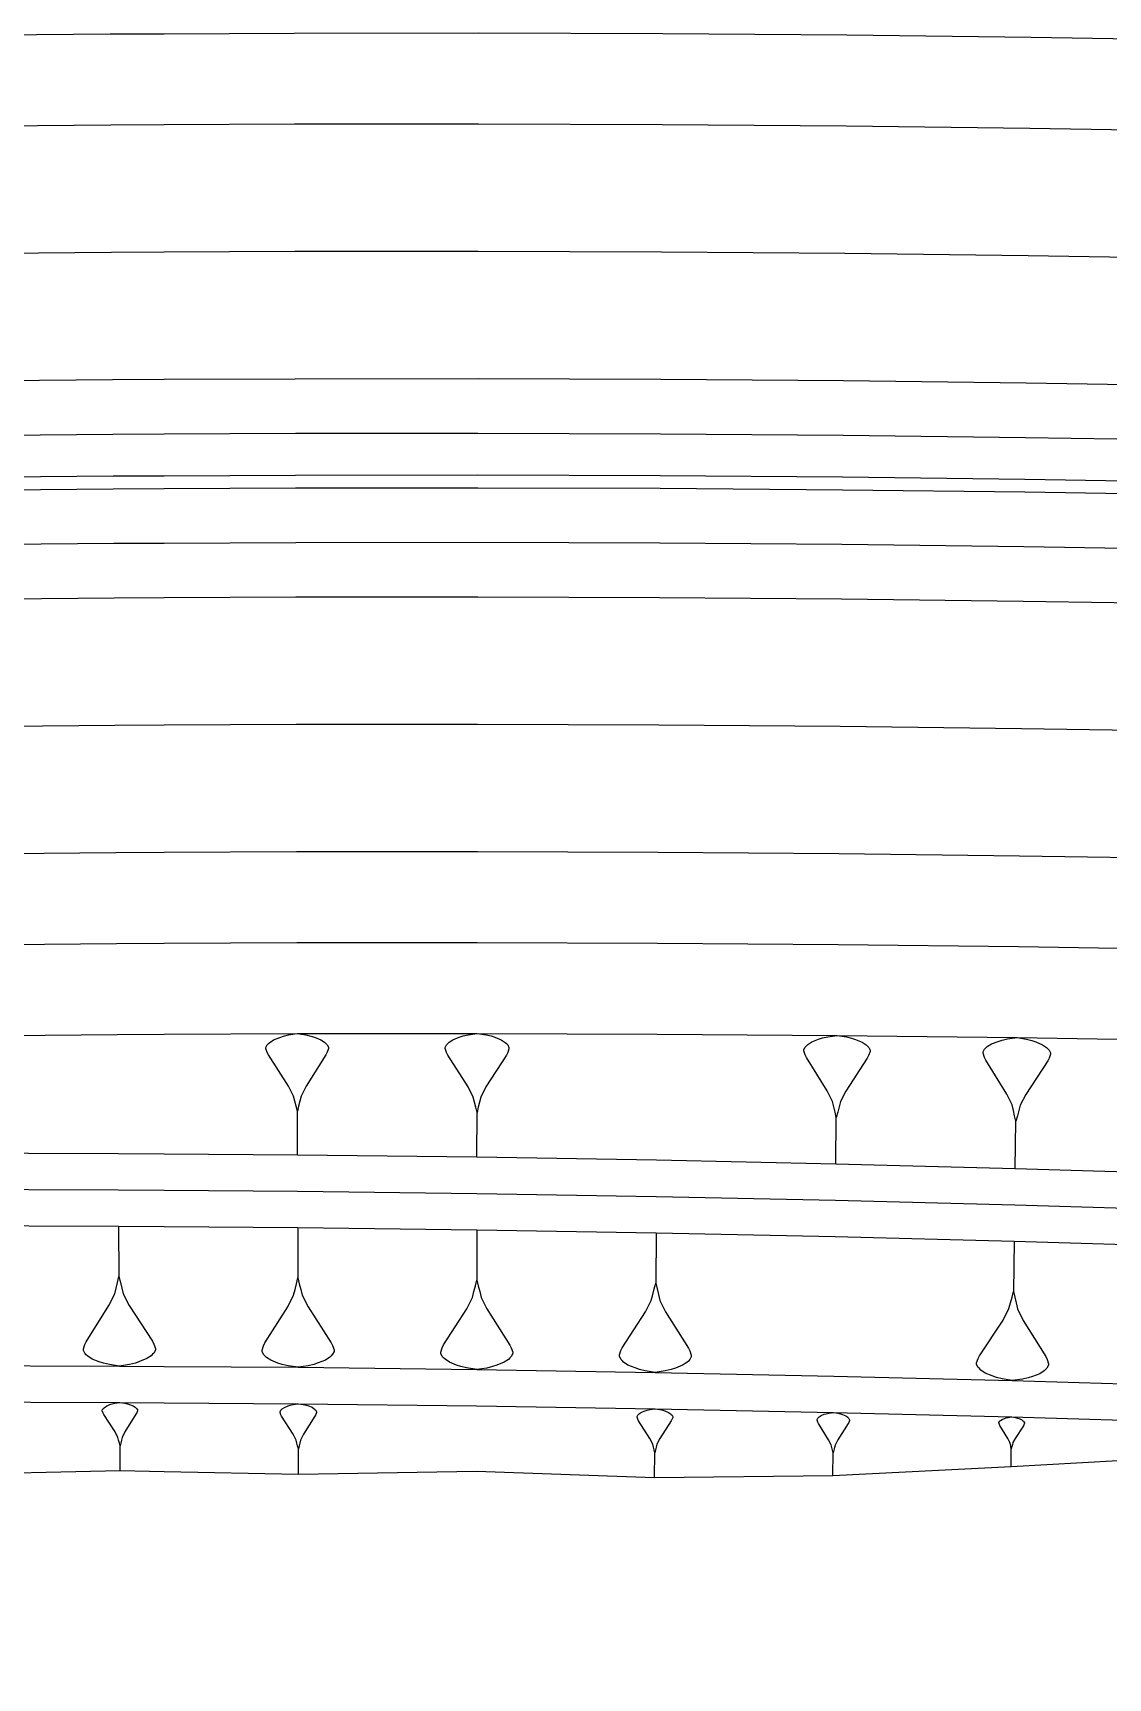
# Model space of a CAD drawing. Extents: x 388537 to 389570, y 804803 to 804975.
# Drawn here: x 388796.39 to 388825.96, y 804929.86 to 804975.08 of the extents above; entities that cross this region are included whole.
import ezdxf

# ---------------------------------------------------------------- set-up
doc = ezdxf.new("R2010")
doc.units = 0
doc.layers.get('0').update_dxf_attribs({"linetype": 'CONTINUOUS'})

msp = doc.modelspace()

# ---------------------------------------------------------------- linework, layer by layer
at = {"color": 7}
for p, q in [((388802.9026, 804947.3357), (388803.0054, 804947.4047)), ((388803.0054, 804947.4047), (388803.1769, 804947.4739)), ((388803.1769, 804947.4739), (388803.2799, 804947.5085)), ((388803.2799, 804947.5085), (388803.4172, 804947.5433)), ((388803.4172, 804947.5433), (388803.6575, 804947.5783)), ((388803.6575, 804947.5783), (388803.898, 804947.5446)), ((388803.898, 804947.5446), (388804.0355, 804947.5107)), ((388804.0355, 804947.5107), (388804.1386, 804947.4766)), ((388804.1386, 804947.4766), (388804.3105, 804947.4084)), ((388804.3105, 804947.4084), (388804.4138, 804947.34)), ((388807.8364, 804947.3379), (388807.9415, 804947.4077)), ((388807.9415, 804947.4077), (388808.1166, 804947.4775)), ((388808.1166, 804947.4775), (388808.2217, 804947.5124)), ((388808.2217, 804947.5124), (388808.3618, 804947.5472)), ((388808.3618, 804947.5472), (388808.6068, 804947.5818)), ((388808.6068, 804947.5818), (388808.8518, 804947.5465)), ((388808.8518, 804947.5465), (388808.9918, 804947.5113)), ((388808.9918, 804947.5113), (388809.0968, 804947.4762)), ((388809.0968, 804947.4762), (388809.2717, 804947.4059)), ((388809.2717, 804947.4059), (388809.3766, 804947.3357)), ((388817.8127, 804947.3513), (388817.9952, 804947.4223)), ((388817.9952, 804947.4223), (388818.1047, 804947.4575)), ((388818.1047, 804947.4575), (388818.2505, 804947.4925)), ((388818.2505, 804947.4925), (388818.5054, 804947.5263)), ((388818.5054, 804947.5263), (388818.7596, 804947.4875)), ((388818.7596, 804947.4875), (388818.9047, 804947.4497)), ((388818.9047, 804947.4497), (388819.0134, 804947.4123)), ((388819.0134, 804947.4123), (388819.1945, 804947.3377)), ((388822.934, 804947.3634), (388823.0457, 804947.3989)), ((388823.0457, 804947.3989), (388823.1945, 804947.4339)), ((388823.1945, 804947.4339), (388823.4544, 804947.4673)), ((388823.4544, 804947.4673), (388823.7133, 804947.4266)), ((388823.7133, 804947.4266), (388823.861, 804947.3874)), ((388823.861, 804947.3874), (388823.9717, 804947.3488)), ((388802.7999, 804947.198), (388802.8341, 804947.2668)), ((388802.8, 804947.1637), (388802.7999, 804947.198)), ((388802.8347, 804947.0608), (388802.8, 804947.1637)), ((388802.8341, 804947.2668), (388802.8683, 804947.3013)), ((388802.8692, 804946.9922), (388802.8347, 804947.0608)), ((388802.8683, 804947.3013), (388802.9026, 804947.3357)), ((388803.4212, 804946.1351), (388802.8692, 804946.9922)), ((388804.4491, 804946.9966), (388803.902, 804946.1365)), ((388804.4138, 804947.34), (388804.4482, 804947.3058)), ((388804.4482, 804947.3058), (388804.4826, 804947.2715)), ((388804.4832, 804947.0654), (388804.4491, 804946.9966)), ((388804.4826, 804947.2715), (388804.5172, 804947.2029)), ((388804.5173, 804947.1686), (388804.4832, 804947.0654)), ((388804.5172, 804947.2029), (388804.5173, 804947.1686)), ((388807.7311, 804947.163), (388807.7312, 804947.198)), ((388807.766, 804947.0579), (388807.7311, 804947.163)), ((388807.7312, 804947.198), (388807.7663, 804947.268)), ((388807.8009, 804946.9879), (388807.766, 804947.0579)), ((388807.7663, 804947.268), (388807.8013, 804947.3029)), ((388808.3598, 804946.1119), (388807.8009, 804946.9879)), ((388807.8013, 804947.3029), (388807.8364, 804947.3379)), ((388809.4112, 804946.9856), (388808.8498, 804946.1113)), ((388809.3766, 804947.3357), (388809.4116, 804947.3007)), ((388809.4463, 804947.0556), (388809.4112, 804946.9856)), ((388809.4116, 804947.3007), (388809.4465, 804947.2656)), ((388809.4814, 804947.1606), (388809.4463, 804947.0556)), ((388809.4465, 804947.2656), (388809.4815, 804947.1956)), ((388809.4815, 804947.1956), (388809.4814, 804947.1606)), ((388817.592, 804947.0989), (388817.5924, 804947.1353)), ((388817.6273, 804946.9895), (388817.592, 804947.0989)), ((388817.5924, 804947.1353), (388817.6295, 804947.2076)), ((388817.663, 804946.9164), (388817.6273, 804946.9895)), ((388817.6295, 804947.2076), (388817.6662, 804947.2437)), ((388817.6662, 804947.2437), (388817.7029, 804947.2797)), ((388817.7029, 804947.2797), (388817.8127, 804947.3513)), ((388819.1945, 804947.3377), (388819.3029, 804947.2639)), ((388819.3029, 804947.2639), (388819.3389, 804947.2272)), ((388819.3728, 804946.9723), (388819.3357, 804946.8999)), ((388819.3389, 804947.2272), (388819.3749, 804947.1905)), ((388819.4102, 804947.081), (388819.3728, 804946.9723)), ((388819.3749, 804947.1905), (388819.4106, 804947.1174)), ((388819.4106, 804947.1174), (388819.4102, 804947.081)), ((388822.5216, 804947.0356), (388822.5222, 804947.0726)), ((388822.5571, 804946.9238), (388822.5216, 804947.0356)), ((388822.5222, 804947.0726), (388822.5603, 804947.1462)), ((388822.5932, 804946.8492), (388822.5571, 804946.9238)), ((388822.5603, 804947.1462), (388822.5978, 804947.1828)), ((388822.5978, 804947.1828), (388822.6354, 804947.2193)), ((388822.6354, 804947.2193), (388822.7476, 804947.2919)), ((388822.7476, 804947.2919), (388822.934, 804947.3634)), ((388823.9717, 804947.3488), (388824.156, 804947.2721)), ((388824.156, 804947.2721), (388824.2661, 804947.1964)), ((388824.2661, 804947.1964), (388824.3026, 804947.1588)), ((388824.3026, 804947.1588), (388824.3392, 804947.1212)), ((388824.3747, 804947.0095), (388824.3361, 804946.8989)), ((388824.3392, 804947.1212), (388824.3752, 804947.0466)), ((388824.3752, 804947.0466), (388824.3747, 804947.0095)), ((388818.2358, 804946.0016), (388817.663, 804946.9164)), ((388819.3357, 804946.8999), (388818.7449, 804945.9966)), ((388823.1731, 804945.9144), (388822.5932, 804946.8492)), ((388824.298, 804946.8253), (388823.692, 804945.9071)), ((388824.3361, 804946.8989), (388824.298, 804946.8253)), ((388803.5593, 804945.8607), (388803.4212, 804946.1351)), ((388803.902, 804946.1365), (388803.7654, 804945.8613)), ((388808.4994, 804945.8317), (388808.3598, 804946.1119)), ((388808.8498, 804946.1113), (388808.7094, 804945.8314)), ((388803.594, 804945.7234), (388803.5593, 804945.8607)), ((388803.6288, 804945.5862), (388803.594, 804945.7234)), ((388803.6635, 804945.4489), (388803.6288, 804945.5862)), ((388803.6975, 804945.5864), (388803.6635, 804945.4489)), ((388803.7314, 804945.7238), (388803.6975, 804945.5864)), ((388803.7654, 804945.8613), (388803.7314, 804945.7238)), ((388808.5342, 804945.6916), (388808.4994, 804945.8317)), ((388808.569, 804945.5516), (388808.5342, 804945.6916)), ((388808.6742, 804945.6914), (388808.639, 804945.5515)), ((388808.7094, 804945.8314), (388808.6742, 804945.6914)), ((388818.3784, 804945.7092), (388818.2358, 804946.0016)), ((388818.4134, 804945.5634), (388818.3784, 804945.7092)), ((388818.5966, 804945.7071), (388818.5588, 804945.562)), ((388818.7449, 804945.9966), (388818.5966, 804945.7071)), ((388823.3172, 804945.6158), (388823.1731, 804945.9144)), ((388823.3522, 804945.467), (388823.3172, 804945.6158)), ((388823.5396, 804945.6127), (388823.5004, 804945.4649)), ((388823.692, 804945.9071), (388823.5396, 804945.6127)), ((388803.6669, 804944.2468), (388803.6635, 804945.4489)), ((388808.6038, 804945.4115), (388808.569, 804945.5516)), ((388808.6021, 804944.1863), (388808.6038, 804945.4115)), ((388808.639, 804945.5515), (388808.6038, 804945.4115)), ((388818.4483, 804945.4176), (388818.4134, 804945.5634)), ((388818.4832, 804945.2718), (388818.4483, 804945.4176)), ((388818.4707, 804943.9991), (388818.4832, 804945.2718)), ((388818.521, 804945.4169), (388818.4832, 804945.2718)), ((388818.5588, 804945.562), (388818.521, 804945.4169)), ((388823.3872, 804945.3183), (388823.3522, 804945.467)), ((388823.4221, 804945.1695), (388823.3872, 804945.3183)), ((388823.4039, 804943.8724), (388823.4221, 804945.1695)), ((388823.4613, 804945.3172), (388823.4221, 804945.1695)), ((388823.5004, 804945.4649), (388823.4613, 804945.3172)), ((388798.7453, 804942.2853), (388798.7551, 804940.8978)), ((388803.6726, 804942.2468), (388803.6765, 804940.8602)), ((388808.5994, 804942.1863), (388808.5974, 804940.8006)), ((388813.5256, 804942.1037), (388813.5178, 804940.719)), ((388823.3758, 804941.8726), (388823.3564, 804940.4897)), ((388798.6781, 804940.5801), (388798.7166, 804940.739)), ((388798.7166, 804940.739), (388798.7551, 804940.8978)), ((388798.7551, 804940.8978), (388798.7959, 804940.7395)), ((388798.7959, 804940.7395), (388798.8366, 804940.5813)), ((388803.5982, 804940.5431), (388803.6373, 804940.7016)), ((388803.6373, 804940.7016), (388803.6765, 804940.8602)), ((388803.6765, 804940.8602), (388803.7166, 804940.7019)), ((388803.7166, 804940.7019), (388803.7566, 804940.5435)), ((388808.5178, 804940.484), (388808.5576, 804940.6423)), ((388808.5576, 804940.6423), (388808.5974, 804940.8006)), ((388808.5974, 804940.8006), (388808.6368, 804940.6422)), ((388808.6368, 804940.6422), (388808.6762, 804940.4838)), ((388813.4773, 804940.5609), (388813.5178, 804940.719)), ((388813.5178, 804940.719), (388813.5565, 804940.5605)), ((388798.4832, 804940.103), (388798.6395, 804940.4213)), ((388798.6395, 804940.4213), (388798.6781, 804940.5801)), ((388798.8366, 804940.5813), (388798.8774, 804940.423)), ((388798.8774, 804940.423), (388799.0382, 804940.107)), ((388803.4014, 804940.0671), (388803.559, 804940.3845)), ((388803.559, 804940.3845), (388803.5982, 804940.5431)), ((388803.7566, 804940.5435), (388803.7967, 804940.3852)), ((388803.7967, 804940.3852), (388803.9561, 804940.0687)), ((388808.3192, 804940.0092), (388808.478, 804940.3257)), ((388808.478, 804940.3257), (388808.5178, 804940.484)), ((388808.6762, 804940.4838), (388808.7156, 804940.3253)), ((388808.7156, 804940.3253), (388808.8735, 804940.0084)), ((388813.2364, 804939.9292), (388813.3964, 804940.2448)), ((388813.3964, 804940.2448), (388813.4369, 804940.4029)), ((388813.4369, 804940.4029), (388813.4773, 804940.5609)), ((388813.5565, 804940.5605), (388813.5952, 804940.402)), ((388813.5952, 804940.402), (388813.6338, 804940.2435)), ((388813.6338, 804940.2435), (388813.7903, 804939.9261)), ((388823.2312, 804940.0172), (388823.2729, 804940.1747)), ((388823.2729, 804940.1747), (388823.3147, 804940.3322)), ((388823.3147, 804940.3322), (388823.3564, 804940.4897)), ((388823.3564, 804940.4897), (388823.3937, 804940.3311)), ((388823.3937, 804940.3311), (388823.431, 804940.1725)), ((388823.431, 804940.1725), (388823.4683, 804940.0139)), ((388797.8559, 804939.1075), (388798.4832, 804940.103)), ((388799.0382, 804940.107), (388799.6794, 804939.1204)), ((388802.7704, 804939.0749), (388803.4014, 804940.0671)), ((388803.9561, 804940.0687), (388804.5927, 804939.0801)), ((388807.6844, 804939.0202), (388808.3192, 804940.0092)), ((388808.8735, 804940.0084), (388809.5056, 804939.0177)), ((388812.5978, 804938.9436), (388813.2364, 804939.9292)), ((388813.7903, 804939.9261), (388814.4178, 804938.9334)), ((388822.4227, 804938.7244), (388823.0687, 804939.7033)), ((388823.0687, 804939.7033), (388823.2312, 804940.0172)), ((388823.4683, 804940.0139), (388823.6219, 804939.6956)), ((388823.6219, 804939.6956), (388824.2402, 804938.6989)), ((388797.7781, 804938.9088), (388797.8169, 804939.028)), ((388797.7783, 804938.8691), (388797.7781, 804938.9088)), ((388797.8185, 804938.7901), (388797.7783, 804938.8691)), ((388797.8169, 804939.028), (388797.8559, 804939.1075)), ((388797.8585, 804938.7508), (388797.8185, 804938.7901)), ((388799.6794, 804939.1204), (388799.7196, 804939.0414)), ((388799.7213, 804938.8036), (388799.682, 804938.7636)), ((388799.7196, 804939.0414), (388799.7601, 804938.9228)), ((388799.7604, 804938.8831), (388799.7213, 804938.8036)), ((388799.7601, 804938.9228), (388799.7604, 804938.8831)), ((388802.6917, 804938.8766), (388802.731, 804938.9955)), ((388802.6918, 804938.837), (388802.6917, 804938.8766)), ((388802.7317, 804938.7578), (388802.6918, 804938.837)), ((388802.731, 804938.9955), (388802.7704, 804939.0749)), ((388804.5927, 804939.0801), (388804.6326, 804939.0009)), ((388804.6326, 804939.0009), (388804.6725, 804938.8822)), ((388804.6726, 804938.8426), (388804.6333, 804938.7632)), ((388804.6725, 804938.8822), (388804.6726, 804938.8426)), ((388807.6049, 804938.8224), (388807.6447, 804938.9411)), ((388807.6049, 804938.7828), (388807.6049, 804938.8224)), ((388807.6443, 804938.7036), (388807.6049, 804938.7828)), ((388807.6447, 804938.9411), (388807.6844, 804939.0202)), ((388809.5056, 804939.0177), (388809.545, 804938.9385)), ((388809.545, 804938.9385), (388809.5845, 804938.8197)), ((388809.5845, 804938.8197), (388809.5844, 804938.7801)), ((388812.5176, 804938.7462), (388812.5578, 804938.8647)), ((388812.5578, 804938.8647), (388812.5978, 804938.9436)), ((388814.4178, 804938.9334), (388814.4569, 804938.8541)), ((388814.4569, 804938.8541), (388814.4958, 804938.7351)), ((388797.8984, 804938.7114), (388797.8585, 804938.7508)), ((388798.0179, 804938.633), (388797.8984, 804938.7114)), ((388798.2166, 804938.5551), (388798.0179, 804938.633)), ((388798.3358, 804938.5163), (388798.2166, 804938.5551)), ((388798.4947, 804938.4778), (388798.3358, 804938.5163)), ((388798.7724, 804938.4401), (388798.4947, 804938.4778)), ((388799.0497, 804938.4817), (388798.7724, 804938.4401)), ((388799.2079, 804938.5224), (388799.0497, 804938.4817)), ((388799.3266, 804938.5629), (388799.2079, 804938.5224)), ((388799.5242, 804938.6436), (388799.3266, 804938.5629)), ((388799.6426, 804938.7237), (388799.5242, 804938.6436)), ((388799.682, 804938.7636), (388799.6426, 804938.7237)), ((388802.7714, 804938.7183), (388802.7317, 804938.7578)), ((388802.8111, 804938.6788), (388802.7714, 804938.7183)), ((388802.9302, 804938.5999), (388802.8111, 804938.6788)), ((388803.1285, 804938.5213), (388802.9302, 804938.5999)), ((388803.2475, 804938.482), (388803.1285, 804938.5213)), ((388803.406, 804938.4428), (388803.2475, 804938.482)), ((388803.6835, 804938.404), (388803.406, 804938.4428)), ((388803.9607, 804938.4444), (388803.6835, 804938.404)), ((388804.119, 804938.4845), (388803.9607, 804938.4444)), ((388804.2378, 804938.5244), (388804.119, 804938.4845)), ((388804.4356, 804938.6042), (388804.2378, 804938.5244)), ((388804.5542, 804938.6838), (388804.4356, 804938.6042)), ((388804.5938, 804938.7235), (388804.5542, 804938.6838)), ((388804.6333, 804938.7632), (388804.5938, 804938.7235)), ((388807.6839, 804938.6639), (388807.6443, 804938.7036)), ((388807.7234, 804938.6243), (388807.6839, 804938.6639)), ((388807.8421, 804938.5449), (388807.7234, 804938.6243)), ((388808.0399, 804938.4655), (388807.8421, 804938.5449)), ((388808.1586, 804938.4257), (388808.0399, 804938.4655)), ((388808.3169, 804938.3859), (388808.1586, 804938.4257)), ((388808.594, 804938.3459), (388808.3169, 804938.3859)), ((388808.8712, 804938.3851), (388808.594, 804938.3459)), ((388809.0296, 804938.4245), (388808.8712, 804938.3851)), ((388809.1485, 804938.4639), (388809.0296, 804938.4245)), ((388809.3465, 804938.5428), (388809.1485, 804938.4639)), ((388809.4654, 804938.6219), (388809.3465, 804938.5428)), ((388809.5051, 804938.6614), (388809.4654, 804938.6219)), ((388809.5447, 804938.7009), (388809.5051, 804938.6614)), ((388809.5844, 804938.7801), (388809.5447, 804938.7009)), ((388812.5173, 804938.7067), (388812.5176, 804938.7462)), ((388812.5565, 804938.6273), (388812.5173, 804938.7067)), ((388812.5958, 804938.5875), (388812.5565, 804938.6273)), ((388812.6352, 804938.5477), (388812.5958, 804938.5875)), ((388812.7534, 804938.468), (388812.6352, 804938.5477)), ((388812.9508, 804938.3877), (388812.7534, 804938.468)), ((388813.0693, 804938.3475), (388812.9508, 804938.3877)), ((388813.2273, 804938.307), (388813.0693, 804938.3475)), ((388813.9397, 804938.3426), (388813.7812, 804938.3039)), ((388814.0586, 804938.3815), (388813.9397, 804938.3426)), ((388814.2569, 804938.4595), (388814.0586, 804938.3815)), ((388814.376, 804938.538), (388814.2569, 804938.4595)), ((388814.4158, 804938.5773), (388814.376, 804938.538)), ((388814.4556, 804938.6167), (388814.4158, 804938.5773)), ((388814.4956, 804938.6956), (388814.4556, 804938.6167)), ((388814.4958, 804938.7351), (388814.4956, 804938.6956)), ((388822.3403, 804938.4885), (388822.3409, 804938.528)), ((388822.3787, 804938.4089), (388822.3403, 804938.4885)), ((388822.3409, 804938.528), (388822.382, 804938.646)), ((388822.4177, 804938.3688), (388822.3787, 804938.4089)), ((388822.382, 804938.646), (388822.4227, 804938.7244)), ((388822.4566, 804938.3288), (388822.4177, 804938.3688)), ((388824.2352, 804938.3433), (388824.1951, 804938.3043)), ((388824.2752, 804938.3823), (388824.2352, 804938.3433)), ((388824.2402, 804938.6989), (388824.2786, 804938.6193)), ((388824.3159, 804938.4607), (388824.2752, 804938.3823)), ((388824.2786, 804938.6193), (388824.3164, 804938.5002)), ((388824.3164, 804938.5002), (388824.3159, 804938.4607)), ((388813.504, 804938.2659), (388813.2273, 804938.307)), ((388813.7812, 804938.3039), (388813.504, 804938.2659)), ((388822.574, 804938.2481), (388822.4566, 804938.3288)), ((388822.7705, 804938.1663), (388822.574, 804938.2481)), ((388822.8885, 804938.1251), (388822.7705, 804938.1663)), ((388823.046, 804938.0834), (388822.8885, 804938.1251)), ((388823.322, 804938.04), (388823.046, 804938.0834)), ((388823.5991, 804938.0756), (388823.322, 804938.04)), ((388823.7577, 804938.1129), (388823.5991, 804938.0756)), ((388823.8768, 804938.1507), (388823.7577, 804938.1129)), ((388824.0755, 804938.227), (388823.8768, 804938.1507)), ((388824.1951, 804938.3043), (388824.0755, 804938.227)), ((388798.6446, 804937.4198), (388798.7795, 804937.4401)), ((388798.7795, 804937.4401), (388798.9147, 804937.4218)), ((388798.2987, 804937.2245), (388798.3177, 804937.2632)), ((388798.2988, 804937.2052), (388798.2987, 804937.2245)), ((388798.3185, 804937.1474), (388798.2988, 804937.2052)), ((388798.3177, 804937.2632), (388798.3368, 804937.2826)), ((388798.3381, 804937.109), (388798.3185, 804937.1474)), ((388798.3368, 804937.2826), (388798.356, 804937.302)), ((388798.6502, 804936.6288), (388798.3381, 804937.109)), ((388798.356, 804937.302), (388798.4136, 804937.341)), ((388798.4136, 804937.341), (388798.5098, 804937.3803)), ((388798.5098, 804937.3803), (388798.5675, 804937.4)), ((388798.5675, 804937.4), (388798.6446, 804937.4198)), ((388798.9147, 804937.4218), (388798.992, 804937.403)), ((388799.2256, 804937.1152), (388798.9203, 804936.6307)), ((388798.992, 804937.403), (388799.05, 804937.3841)), ((388799.05, 804937.3841), (388799.1467, 804937.3462)), ((388799.1467, 804937.3462), (388799.2049, 804937.308)), ((388799.2049, 804937.308), (388799.2243, 804937.2889)), ((388799.2243, 804937.2889), (388799.2438, 804937.2697)), ((388799.2446, 804937.154), (388799.2256, 804937.1152)), ((388799.2438, 804937.2697), (388799.2633, 804937.2313)), ((388799.2635, 804937.212), (388799.2446, 804937.154)), ((388799.2633, 804937.2313), (388799.2635, 804937.212)), ((388803.1869, 804937.1826), (388803.2068, 804937.2226)), ((388803.1869, 804937.1625), (388803.1869, 804937.1826)), ((388803.2071, 804937.1026), (388803.1869, 804937.1625)), ((388803.2068, 804937.2226), (388803.2267, 804937.2427)), ((388803.2272, 804937.0627), (388803.2071, 804937.1026)), ((388803.2267, 804937.2427), (388803.2466, 804937.2627)), ((388803.5487, 804936.5635), (388803.2272, 804937.0627)), ((388803.2466, 804937.2627), (388803.3065, 804937.3029)), ((388803.3065, 804937.3029), (388803.4064, 804937.3432)), ((388803.4064, 804937.3432), (388803.4664, 804937.3634)), ((388803.4664, 804937.3634), (388803.5463, 804937.3836)), ((388803.5463, 804937.3836), (388803.6863, 804937.404)), ((388803.6863, 804937.404), (388803.8264, 804937.3844)), ((388803.8264, 804937.3844), (388803.9064, 804937.3646)), ((388804.1473, 804937.0653), (388803.8287, 804936.5643)), ((388803.9064, 804937.3646), (388803.9665, 804937.3448)), ((388803.9665, 804937.3448), (388804.0666, 804937.3051)), ((388804.0666, 804937.3051), (388804.1267, 804937.2652)), ((388804.1267, 804937.2652), (388804.1468, 804937.2453)), ((388804.1468, 804937.2453), (388804.1669, 804937.2253)), ((388804.1672, 804937.1053), (388804.1473, 804937.0653)), ((388804.1669, 804937.2253), (388804.187, 804937.1854)), ((388804.187, 804937.1654), (388804.1672, 804937.1053)), ((388804.187, 804937.1854), (388804.187, 804937.1654)), ((388813.0098, 804937.0347), (388813.0099, 804937.0542)), ((388813.029, 804936.9762), (388813.0098, 804937.0347)), ((388813.0099, 804937.0542), (388813.0296, 804937.0931)), ((388813.0482, 804936.9371), (388813.029, 804936.9762)), ((388813.0296, 804937.0931), (388813.0492, 804937.1125)), ((388813.0492, 804937.1125), (388813.0688, 804937.1319)), ((388813.0688, 804937.1319), (388813.1275, 804937.1705)), ((388813.1275, 804937.1705), (388813.2252, 804937.209)), ((388813.2252, 804937.209), (388813.2838, 804937.2281)), ((388813.2838, 804937.2281), (388813.3619, 804937.2472)), ((388813.3619, 804937.2472), (388813.4984, 804937.2659)), ((388813.4984, 804937.2659), (388813.6348, 804937.2457)), ((388813.6348, 804937.2457), (388813.7126, 804937.2257)), ((388813.7126, 804937.2257), (388813.771, 804937.2059)), ((388813.771, 804937.2059), (388813.8683, 804937.1664)), ((388813.8683, 804937.1664), (388813.9265, 804937.1271)), ((388813.9265, 804937.1271), (388813.9459, 804937.1075)), ((388813.9459, 804937.1075), (388813.9653, 804937.0879)), ((388813.9845, 804937.0293), (388813.9646, 804936.9709)), ((388813.9653, 804937.0879), (388813.9846, 804937.0488)), ((388813.9846, 804937.0488), (388813.9845, 804937.0293)), ((388817.9544, 804936.9716), (388817.9726, 804937.0072)), ((388817.9726, 804937.0072), (388817.9907, 804937.0249)), ((388817.9907, 804937.0249), (388818.0087, 804937.0426)), ((388818.0087, 804937.0426), (388818.0628, 804937.0779)), ((388818.0628, 804937.0779), (388818.1526, 804937.1128)), ((388818.1526, 804937.1128), (388818.2064, 804937.1301)), ((388818.2064, 804937.1301), (388818.2782, 804937.1473)), ((388818.2782, 804937.1473), (388818.4036, 804937.164)), ((388818.4036, 804937.164), (388818.5286, 804937.1449)), ((388818.5286, 804937.1449), (388818.6, 804937.1263)), ((388818.6, 804937.1263), (388818.6535, 804937.1078)), ((388818.6535, 804937.1078), (388818.7426, 804937.0712)), ((388818.7426, 804937.0712), (388818.7959, 804937.0349)), ((388818.7959, 804937.0349), (388818.8136, 804937.0168)), ((388818.8136, 804937.0168), (388818.8314, 804936.9987)), ((388818.8314, 804936.9987), (388818.8489, 804936.9628)), ((388823.0397, 804936.9735), (388823.1105, 804937.0006)), ((388823.1105, 804937.0006), (388823.1528, 804937.0141)), ((388823.1528, 804937.0141), (388823.2093, 804937.0274)), ((388823.2093, 804937.0274), (388823.3079, 804937.0401)), ((388823.3079, 804937.0401), (388823.4062, 804937.0246)), ((388823.4062, 804937.0246), (388823.4622, 804937.0098)), ((388823.4622, 804937.0098), (388823.5042, 804936.9951)), ((388823.5042, 804936.9951), (388823.5742, 804936.966)), ((388798.7284, 804936.475), (388798.6502, 804936.6288)), ((388798.9203, 804936.6307), (388798.8442, 804936.4758)), ((388803.6291, 804936.4037), (388803.5487, 804936.5635)), ((388803.8287, 804936.5643), (388803.7491, 804936.4041)), ((388813.3574, 804936.448), (388813.0482, 804936.9371)), ((388813.9449, 804936.932), (388813.6303, 804936.4464)), ((388813.9646, 804936.9709), (388813.9449, 804936.932)), ((388817.9542, 804936.9537), (388817.9544, 804936.9716)), ((388817.9716, 804936.8998), (388817.9542, 804936.9537)), ((388817.9891, 804936.8639), (388817.9716, 804936.8998)), ((388818.2709, 804936.4138), (388817.9891, 804936.8639)), ((388818.8121, 804936.8558), (388818.5214, 804936.4113)), ((388818.8303, 804936.8914), (388818.8121, 804936.8558)), ((388818.8487, 804936.9449), (388818.8303, 804936.8914)), ((388818.8489, 804936.9628), (388818.8487, 804936.9449)), ((388822.954, 804936.8762), (388822.9542, 804936.8903)), ((388822.9674, 804936.8339), (388822.954, 804936.8762)), ((388822.9542, 804936.8903), (388822.9686, 804936.9182)), ((388822.9811, 804936.8055), (388822.9674, 804936.8339)), ((388822.9686, 804936.9182), (388822.9829, 804936.9321)), ((388823.2012, 804936.4508), (388822.9811, 804936.8055)), ((388822.9829, 804936.9321), (388822.9972, 804936.946)), ((388822.9972, 804936.946), (388823.0397, 804936.9735)), ((388823.628, 804936.7964), (388823.3981, 804936.448)), ((388823.5742, 804936.966), (388823.616, 804936.9373)), ((388823.616, 804936.9373), (388823.6298, 804936.923)), ((388823.6425, 804936.8244), (388823.628, 804936.7964)), ((388823.6298, 804936.923), (388823.6437, 804936.9088)), ((388823.6572, 804936.8664), (388823.6425, 804936.8244)), ((388823.6437, 804936.9088), (388823.6574, 804936.8804)), ((388823.6574, 804936.8804), (388823.6572, 804936.8664)), ((388798.7483, 804936.398), (388798.7284, 804936.475)), ((388798.7681, 804936.321), (388798.7483, 804936.398)), ((388798.7879, 804936.2439), (388798.7681, 804936.321)), ((388798.8067, 804936.3212), (388798.7879, 804936.2439)), ((388798.7927, 804935.5687), (388798.7879, 804936.2439)), ((388798.8254, 804936.3985), (388798.8067, 804936.3212)), ((388798.8442, 804936.4758), (388798.8254, 804936.3985)), ((388803.6493, 804936.3238), (388803.6291, 804936.4037)), ((388803.6696, 804936.2438), (388803.6493, 804936.3238)), ((388803.6898, 804936.1639), (388803.6696, 804936.2438)), ((388803.7096, 804936.2439), (388803.6898, 804936.1639)), ((388803.6918, 804935.4638), (388803.6898, 804936.1639)), ((388803.7294, 804936.324), (388803.7096, 804936.2439)), ((388803.7491, 804936.4041), (388803.7294, 804936.324)), ((388813.4345, 804936.2916), (388813.3574, 804936.448)), ((388813.4535, 804936.2135), (388813.4345, 804936.2916)), ((388813.4726, 804936.1354), (388813.4535, 804936.2135)), ((388813.4917, 804936.0573), (388813.4726, 804936.1354)), ((388813.5116, 804936.1352), (388813.4917, 804936.0573)), ((388813.5315, 804936.2131), (388813.5116, 804936.1352)), ((388813.5514, 804936.2909), (388813.5315, 804936.2131)), ((388813.6303, 804936.4464), (388813.5514, 804936.2909)), ((388818.3411, 804936.27), (388818.2709, 804936.4138)), ((388818.3583, 804936.1982), (388818.3411, 804936.27)), ((388818.3755, 804936.1265), (388818.3583, 804936.1982)), ((388818.3927, 804936.0548), (388818.3755, 804936.1265)), ((388818.4113, 804936.1261), (388818.3927, 804936.0548)), ((388818.4299, 804936.1975), (388818.4113, 804936.1261)), ((388818.4484, 804936.2689), (388818.4299, 804936.1975)), ((388818.5214, 804936.4113), (388818.4484, 804936.2689)), ((388823.2559, 804936.3375), (388823.2012, 804936.4508)), ((388823.2691, 804936.281), (388823.2559, 804936.3375)), ((388823.2824, 804936.2246), (388823.2691, 804936.281)), ((388823.2957, 804936.1681), (388823.2824, 804936.2246)), ((388823.2888, 804935.6759), (388823.2957, 804936.1681)), ((388823.3105, 804936.2242), (388823.2957, 804936.1681)), ((388823.3254, 804936.2802), (388823.3105, 804936.2242)), ((388823.3403, 804936.3363), (388823.3254, 804936.2802)), ((388823.3981, 804936.448), (388823.3403, 804936.3363)), ((388813.4878, 804935.3751), (388813.4917, 804936.0573)), ((388818.3865, 804935.4286), (388818.3927, 804936.0548))]:
    msp.add_line(p, q, dxfattribs=at)
at = {"color": 2, "linetype": 'CONTINUOUS'}
for points in [[(388700, 804970.3042), (388702.4043, 804970.5196), (388707.4514, 804970.9502), (388712.5002, 804971.3595), (388717.5507, 804971.7475), (388722.6028, 804972.1142), (388727.6564, 804972.4595), (388732.7115, 804972.7835), (388737.7678, 804973.0862), (388742.8254, 804973.3676), (388747.8841, 804973.6276), (388752.9439, 804973.8663), (388758.0046, 804974.0836), (388763.0662, 804974.2796), (388768.1286, 804974.4542), (388773.1917, 804974.6074), (388778.2553, 804974.7393), (388783.3195, 804974.8498), (388788.3842, 804974.939), (388793.4491, 804975.0067), (388798.5143, 804975.0531), (388800, 804975.0605)], [(388800, 804975.0605), (388803.5796, 804975.0782), (388808.645, 804975.0818), (388813.7104, 804975.0641), (388818.7756, 804975.025), (388823.8407, 804974.9646), (388828.9054, 804974.8827), (388833.9697, 804974.7795), (388839.0336, 804974.655), (388844.0969, 804974.509), (388849.1595, 804974.3417), (388854.2214, 804974.1531), (388859.2825, 804973.9431), (388864.3426, 804973.7117), (388869.4017, 804973.459), (388874.4596, 804973.1849), (388879.5164, 804972.8895), (388884.5719, 804972.5728), (388886.1513, 804972.4695), (388889.626, 804972.2347), (388894.6786, 804971.8754), (388899.7297, 804971.4947), (388900, 804971.4731)], [(388700, 804959.2602), (388703.3625, 804959.5614), (388708.3633, 804959.9881), (388713.3659, 804960.3936), (388718.3701, 804960.778), (388723.3759, 804961.1414), (388728.3833, 804961.4835), (388733.392, 804961.8046), (388738.402, 804962.1045), (388743.4132, 804962.3833), (388748.4256, 804962.641), (388753.439, 804962.8774), (388758.4533, 804963.0928), (388763.4686, 804963.2869), (388768.4846, 804963.4599), (388773.5013, 804963.6118), (388778.5185, 804963.7425), (388783.5363, 804963.852), (388788.5545, 804963.9403), (388793.5731, 804964.0074), (388798.5918, 804964.0534), (388800, 804964.0604)], [(388800, 804964.0604), (388803.6108, 804964.0782), (388808.6297, 804964.0818), (388813.6487, 804964.0643), (388818.6675, 804964.0255), (388823.6862, 804963.9656), (388828.7045, 804963.8846), (388833.7224, 804963.7823), (388838.7399, 804963.6589), (388843.7568, 804963.5143), (388848.773, 804963.3485), (388853.7885, 804963.1616), (388858.8032, 804962.9535), (388863.817, 804962.7243), (388868.8297, 804962.4739), (388873.8413, 804962.2023), (388878.8518, 804961.9096), (388883.8609, 804961.5958), (388885.4258, 804961.4934), (388888.8687, 804961.2608), (388893.8751, 804960.9047), (388898.8798, 804960.5275), (388900, 804960.4384)], [(388700, 804956.2482), (388703.6238, 804956.5728), (388708.612, 804956.9984), (388713.602, 804957.4029), (388718.5936, 804957.7864), (388723.5868, 804958.1488), (388728.5815, 804958.4901), (388733.5775, 804958.8104), (388738.5749, 804959.1095), (388743.5735, 804959.3876), (388748.5732, 804959.6446), (388753.574, 804959.8805), (388758.5757, 804960.0953), (388763.5783, 804960.2889), (388768.5817, 804960.4615), (388773.5857, 804960.613), (388778.5903, 804960.7433), (388783.5955, 804960.8525), (388788.601, 804960.9406), (388793.6069, 804961.0076), (388798.613, 804961.0535), (388800, 804961.0603)], [(388800, 804961.0603), (388803.6193, 804961.0782), (388808.6256, 804961.0818), (388813.6319, 804961.0643), (388818.6381, 804961.0257), (388823.644, 804960.9659), (388828.6497, 804960.8851), (388833.655, 804960.7831), (388838.6598, 804960.6599), (388843.664, 804960.5157), (388848.6676, 804960.3504), (388853.6705, 804960.1639), (388858.6725, 804959.9564), (388863.6736, 804959.7277), (388868.6737, 804959.4779), (388873.6727, 804959.2071), (388878.6705, 804958.9151), (388883.667, 804958.6021), (388885.228, 804958.4999), (388888.6622, 804958.2679), (388893.6559, 804957.9128), (388898.6481, 804957.5365), (388900, 804957.4289)], [(388700, 804945.2042), (388704.582, 804945.6146), (388709.524, 804946.0363), (388714.4677, 804946.437), (388719.413, 804946.8169), (388724.3599, 804947.176), (388729.3083, 804947.5141), (388734.258, 804947.8314), (388739.2091, 804948.1278), (388744.1614, 804948.4033), (388749.1147, 804948.6579), (388754.0691, 804948.8916), (388759.0245, 804949.1044), (388763.9807, 804949.2963), (388768.9376, 804949.4673), (388773.8953, 804949.6173), (388778.8535, 804949.7465), (388783.8122, 804949.8547), (388788.7714, 804949.942), (388793.7309, 804950.0083), (388798.6906, 804950.0538), (388800, 804950.0602)], [(388800, 804950.0602), (388803.6504, 804950.0783), (388808.6103, 804950.0818), (388813.5702, 804950.0645), (388818.53, 804950.0262), (388823.4895, 804949.967), (388828.4488, 804949.8869), (388833.4077, 804949.7858), (388838.3661, 804949.6639), (388843.3239, 804949.521), (388848.2811, 804949.3572), (388853.2376, 804949.1724), (388858.1933, 804948.9668), (388863.148, 804948.7402), (388868.1017, 804948.4928), (388873.0544, 804948.2244), (388878.0058, 804947.9352), (388882.9561, 804947.6251), (388884.5025, 804947.5239), (388887.9049, 804947.294), (388892.8523, 804946.9421), (388897.7982, 804946.5694), (388900, 804946.3941)]]:
    msp.add_lwpolyline(points, dxfattribs=at)
at = {"color": 7, "linetype": 'CONTINUOUS'}
for points in [[(388700, 804967.7942), (388702.6221, 804968.0291), (388707.6586, 804968.4588), (388712.6969, 804968.8672), (388717.7369, 804969.2544), (388722.7785, 804969.6203), (388727.8216, 804969.965), (388732.8661, 804970.2883), (388737.9119, 804970.5904), (388742.959, 804970.8712), (388748.0072, 804971.1306), (388753.0564, 804971.3688), (388758.1066, 804971.5857), (388763.1576, 804971.7812), (388768.2095, 804971.9555), (388773.262, 804972.1084), (388778.3152, 804972.24), (388783.3688, 804972.3503), (388788.4229, 804972.4393), (388793.4773, 804972.5069), (388798.5319, 804972.5532), (388800, 804972.5605)], [(388800, 804972.5605), (388803.5867, 804972.5782), (388808.6415, 804972.5818), (388813.6964, 804972.5641), (388818.7511, 804972.5251), (388823.8055, 804972.4648), (388828.8597, 804972.3831), (388833.9135, 804972.2802), (388838.9669, 804972.1558), (388844.0196, 804972.0102), (388849.0717, 804971.8433), (388854.123, 804971.655), (388859.1735, 804971.4454), (388864.2231, 804971.2145), (388869.2717, 804970.9624), (388874.3191, 804970.6889), (388879.3654, 804970.3941), (388884.4103, 804970.078), (388885.9864, 804969.9749), (388889.4539, 804969.7407), (388894.496, 804969.382), (388899.5366, 804969.0021), (388900, 804968.9652)], [(388800, 804969.0604), (388803.5966, 804969.0782), (388808.6367, 804969.0818), (388813.6767, 804969.0642), (388818.7167, 804969.0253), (388823.7564, 804968.9651), (388828.7958, 804968.8837), (388833.8348, 804968.781), (388838.8734, 804968.6571), (388843.9114, 804968.5119), (388848.9487, 804968.3454), (388853.9853, 804968.1577), (388859.0211, 804967.9488), (388864.0559, 804967.7185), (388869.0897, 804967.4671), (388874.1224, 804967.1944), (388879.1539, 804966.9005), (388884.1841, 804966.5853), (388885.7556, 804966.4825), (388889.2129, 804966.249), (388894.2403, 804965.8914), (388899.2661, 804965.5126), (388900, 804965.4542)], [(388700, 804964.2802), (388702.927, 804964.5424), (388707.9488, 804964.9708), (388712.9724, 804965.3781), (388717.9977, 804965.7641), (388723.0245, 804966.129), (388728.0529, 804966.4726), (388733.0826, 804966.795), (388738.1137, 804967.0962), (388743.146, 804967.3762), (388748.1794, 804967.6349), (388753.2139, 804967.8724), (388758.2494, 804968.0886), (388763.2857, 804968.2836), (388768.3228, 804968.4573), (388773.3605, 804968.6098), (388778.3989, 804968.741), (388783.4378, 804968.851), (388788.4771, 804968.9397), (388793.5167, 804969.0071), (388798.5566, 804969.0533), (388800, 804969.0604)], [(388700, 804960.7662), (388703.2318, 804961.0557), (388708.239, 804961.4829), (388713.2478, 804961.8889), (388718.2584, 804962.2739), (388723.2705, 804962.6376), (388728.2841, 804962.9803), (388733.2992, 804963.3017), (388738.3155, 804963.602), (388743.333, 804963.8812), (388748.3517, 804964.1391), (388753.3715, 804964.3759), (388758.3921, 804964.5915), (388763.4137, 804964.7859), (388768.436, 804964.9592), (388773.459, 804965.1112), (388778.4826, 804965.242), (388783.5068, 804965.3517), (388788.5313, 804965.4401), (388793.5562, 804965.5073), (388798.5813, 804965.5534), (388800, 804965.5604)], [(388800, 804965.5604), (388803.6065, 804965.5782), (388808.6318, 804965.5818), (388813.6571, 804965.5643), (388818.6823, 804965.5255), (388823.7072, 804965.4655), (388828.7319, 804965.3843), (388833.7562, 804965.2819), (388838.7799, 804965.1583), (388843.8032, 804965.0136), (388848.8257, 804964.8476), (388853.8476, 804964.6604), (388858.8686, 804964.4521), (388863.8886, 804964.2225), (388868.9077, 804963.9718), (388873.9256, 804963.6999), (388878.9424, 804963.4069), (388883.9579, 804963.0927), (388885.5247, 804962.9901), (388888.972, 804962.7573), (388893.9846, 804962.4007), (388898.9957, 804962.023), (388900, 804961.9431)], [(388700, 804954.7422), (388703.7545, 804955.0785), (388708.7364, 804955.5035), (388713.72, 804955.9076), (388718.7053, 804956.2905), (388723.6922, 804956.6525), (388728.6806, 804956.9934), (388733.6703, 804957.3132), (388738.6614, 804957.612), (388743.6537, 804957.8897), (388748.6471, 804958.1464), (388753.6415, 804958.382), (388758.6369, 804958.5965), (388763.6332, 804958.7899), (388768.6302, 804958.9623), (388773.6279, 804959.1136), (388778.6262, 804959.2437), (388783.625, 804959.3528), (388788.6242, 804959.4408), (388793.6238, 804959.5077), (388798.6236, 804959.5535), (388800, 804959.5603)], [(388800, 804959.5603), (388803.6235, 804959.5782), (388808.6235, 804959.5818), (388813.6235, 804959.5644), (388818.6233, 804959.5258), (388823.623, 804959.4661), (388828.6223, 804959.3853), (388833.6213, 804959.2834), (388838.6197, 804959.1605), (388843.6177, 804959.0164), (388848.6149, 804958.8513), (388853.6115, 804958.6651), (388858.6072, 804958.4578), (388863.6019, 804958.2294), (388868.5957, 804957.9799), (388873.5884, 804957.7094), (388878.5799, 804957.4178), (388883.5701, 804957.1052), (388885.129, 804957.0032), (388888.5589, 804956.7715), (388893.5463, 804956.4168), (388898.5322, 804956.041), (388900, 804955.9241)], [(388700, 804951.2282), (388704.0594, 804951.5918), (388709.0266, 804952.0156), (388713.9955, 804952.4184), (388718.9661, 804952.8003), (388723.9382, 804953.1611), (388728.9118, 804953.501), (388733.8869, 804953.8199), (388738.8632, 804954.1178), (388743.8407, 804954.3947), (388748.8194, 804954.6506), (388753.7991, 804954.8855), (388758.7797, 804955.0994), (388763.7612, 804955.2923), (388768.7435, 804955.4641), (388773.7264, 804955.6149), (388778.7099, 804955.7447), (388783.694, 804955.8535), (388788.6784, 804955.9412), (388793.6632, 804956.0079), (388798.6482, 804956.0536), (388800, 804956.0603)], [(388800, 804956.0603), (388803.6334, 804956.0782), (388808.6186, 804956.0818), (388813.6038, 804956.0644), (388818.5889, 804956.0259), (388823.5738, 804955.9664), (388828.5584, 804955.8859), (388833.5426, 804955.7843), (388838.5263, 804955.6617), (388843.5094, 804955.5181), (388848.492, 804955.3535), (388853.4737, 804955.1678), (388858.4547, 804954.9611), (388863.4347, 804954.7334), (388868.4137, 804954.4847), (388873.3916, 804954.215), (388878.3684, 804953.9242), (388883.3439, 804953.6125), (388884.8982, 804953.5108), (388888.318, 804953.2798), (388893.2906, 804952.9261), (388898.2618, 804952.5514), (388900, 804952.4131)], [(388700, 804947.7142), (388704.3643, 804948.1051), (388709.3167, 804948.5276), (388714.2709, 804948.9293), (388719.2268, 804949.31), (388724.1842, 804949.6698), (388729.1431, 804950.0087), (388734.1034, 804950.3266), (388739.065, 804950.6237), (388744.0278, 804950.8997), (388748.9917, 804951.1549), (388753.9566, 804951.3891), (388758.9225, 804951.6023), (388763.8892, 804951.7946), (388768.8567, 804951.966), (388773.8249, 804952.1163), (388778.7937, 804952.2457), (388783.763, 804952.3542), (388788.7327, 804952.4417), (388793.7027, 804952.5082), (388798.6729, 804952.5537), (388800, 804952.5603)], [(388800, 804952.5603), (388803.6433, 804952.5783), (388808.6138, 804952.5818), (388813.5842, 804952.5645), (388818.5545, 804952.5261), (388823.5246, 804952.4668), (388828.4944, 804952.3865), (388833.4639, 804952.2852), (388838.4328, 804952.163), (388843.4012, 804952.0198), (388848.369, 804951.8556), (388853.336, 804951.6705), (388858.3022, 804951.4644), (388863.2675, 804951.2374), (388868.2317, 804950.9894), (388873.1949, 804950.7205), (388878.1569, 804950.4306), (388883.1176, 804950.1198), (388884.6674, 804950.0184), (388888.077, 804949.7881), (388893.035, 804949.4355), (388897.9914, 804949.0619), (388900, 804948.902)], [(388700, 804940.3443), (388700.0839, 804940.3515), (388705.007, 804940.7544), (388709.8985, 804941.534), (388714.8526, 804941.5608), (388719.7805, 804941.8975), (388724.7097, 804942.2123), (388729.64, 804942.5049), (388734.5714, 804942.7755), (388739.5038, 804943.024), (388744.4371, 804943.2505), (388749.3712, 804943.455), (388754.3059, 804943.6374), (388759.2411, 804943.7977), (388764.1769, 804943.936), (388769.113, 804944.0521), (388774.0493, 804944.1462), (388778.9858, 804944.2182), (388783.9224, 804944.268), (388788.8588, 804944.2959), (388793.7952, 804944.3016), (388798.7312, 804944.2852), (388800, 804944.2754)], [(388800, 804944.2754), (388803.6669, 804944.2468), (388808.6021, 804944.1863), (388813.5368, 804944.1037), (388818.4707, 804943.9991), (388823.4039, 804943.8724), (388828.3362, 804943.7236), (388833.2675, 804943.5528), (388838.1977, 804943.3599), (388843.1267, 804943.145), (388848.0544, 804942.908), (388852.9807, 804942.6491), (388857.9055, 804942.3681), (388862.8287, 804942.0651), (388867.7501, 804941.74), (388872.6698, 804941.393), (388877.5875, 804941.0241), (388882.5032, 804940.6331), (388884.0387, 804940.5064), (388887.4168, 804940.2205), (388892.3282, 804939.7871), (388897.2374, 804939.333), (388900, 804939.0657)], [(388700, 804939.3406), (388700.1752, 804939.3557), (388705.0941, 804939.7582), (388709.9814, 804940.5375), (388714.9313, 804940.5639), (388719.855, 804940.9003), (388724.7799, 804941.2147), (388729.7061, 804941.5071), (388734.6333, 804941.7774), (388739.5615, 804942.0257), (388744.4905, 804942.252), (388749.4204, 804942.4562), (388754.3509, 804942.6384), (388759.2819, 804942.7986), (388764.2135, 804942.9366), (388769.1453, 804943.0526), (388774.0775, 804943.1466), (388779.0097, 804943.2184), (388783.9421, 804943.2682), (388788.8743, 804943.296), (388793.8064, 804943.3016), (388798.7383, 804943.2853), (388800, 804943.2754)], [(388800, 804943.2754), (388803.6698, 804943.2468), (388808.6007, 804943.1863), (388813.5312, 804943.1037), (388818.4609, 804942.9991), (388823.3899, 804942.8725), (388828.3179, 804942.7238), (388833.245, 804942.553), (388838.171, 804942.3602), (388843.0958, 804942.1455), (388848.0193, 804941.9086), (388852.9413, 804941.6498), (388857.8619, 804941.369), (388862.7809, 804941.0662), (388867.6981, 804940.7414), (388872.6136, 804940.3946), (388877.5271, 804940.0259), (388882.4386, 804939.6352), (388883.9728, 804939.5086), (388887.3479, 804939.2229), (388892.2552, 804938.7898), (388897.1602, 804938.336), (388900, 804938.0612)], [(388700, 804934.3258), (388700.6313, 804934.3817), (388705.5283, 804934.793), (388710.3938, 804935.5813), (388715.3219, 804935.6168), (388720.2239, 804935.9623), (388725.1272, 804936.286), (388730.0318, 804936.5877), (388734.9376, 804936.8674), (388739.8445, 804937.1252), (388744.7523, 804937.3612), (388749.6609, 804937.5753), (388754.5703, 804937.7674), (388759.4804, 804937.9376), (388764.3913, 804938.0773), (388769.3026, 804938.1951), (388774.2142, 804938.2909), (388779.1259, 804938.3647), (388784.0377, 804938.4165), (388788.9495, 804938.4463), (388793.8611, 804938.4542), (388798.7724, 804938.4401), (388800, 804938.4311)], [(388800, 804938.4311), (388803.6835, 804938.404), (388808.594, 804938.3459), (388813.504, 804938.2659), (388818.4134, 804938.1639), (388823.322, 804938.04), (388828.2297, 804937.8941), (388833.1365, 804937.7262), (388838.0421, 804937.5365), (388842.9466, 804937.3247), (388847.8499, 804937.0911), (388852.7517, 804936.8355), (388857.6515, 804936.5432), (388862.5495, 804936.2291), (388867.4457, 804935.893), (388872.34, 804935.5351), (388877.2322, 804935.1553), (388882.1224, 804934.7537)], [(388700, 804933.3219), (388700.7226, 804933.3859), (388705.6154, 804933.7968), (388710.4767, 804934.5847), (388715.4006, 804934.6199), (388720.2984, 804934.9651), (388725.1975, 804935.2885), (388730.0979, 804935.5899), (388734.9995, 804935.8693), (388739.9021, 804936.1269), (388744.8057, 804936.3627), (388749.7102, 804936.5765), (388754.6153, 804936.7684), (388759.5212, 804936.9384), (388764.4279, 804937.078), (388769.335, 804937.1956), (388774.2423, 804937.2913), (388779.1498, 804937.3649), (388784.0574, 804937.4167), (388788.9649, 804937.4464), (388793.8723, 804937.4543), (388798.7795, 804937.4401), (388800, 804937.4311)], [(388800, 804937.4311), (388803.6863, 804937.404), (388808.5926, 804937.3459), (388813.4984, 804937.2659), (388818.4036, 804937.164), (388823.3079, 804937.0401), (388828.2114, 804936.8943), (388833.114, 804936.7265), (388838.0154, 804936.5368), (388842.9157, 804936.3252), (388847.8147, 804936.0917), (388852.7124, 804935.8362), (388857.6079, 804935.5442), (388862.5017, 804935.2302), (388867.3937, 804934.8944), (388872.2838, 804934.5367), (388877.1718, 804934.1572), (388882.0578, 804933.7558)], [(388800, 804935.5428), (388803.6918, 804935.4638), (388808.5902, 804935.5501), (388813.4878, 804935.3751), (388818.3865, 804935.4286), (388823.2888, 804935.6759), (388828.1942, 804935.9515), (388833.1022, 804936.2037), (388838.0067, 804936.2104), (388842.9051, 804935.9819), (388847.8, 804935.6729), (388852.6783, 804934.9701), (388857.5414, 804934.0189), (388862.3991, 804933.0861), (388867.2587, 804932.3011), (388872.2134, 804933.2868), (388877.1522, 804933.8327)], [(388700, 804929.8624), (388701.0339, 804929.9908), (388705.908, 804930.4504), (388710.7526, 804931.2683), (388715.6426, 804931.5538), (388720.5213, 804931.9806), (388725.4038, 804932.3604), (388730.2699, 804932.9927), (388735.151, 804933.4248), (388740.0289, 804933.9309), (388744.919, 804934.2466), (388749.8107, 804934.5374), (388754.7006, 804934.8773), (388759.602, 804934.9589), (388764.501, 804935.0816), (388769.4001, 804935.1837), (388774.2985, 804935.2951), (388779.1971, 804935.3907), (388784.0981, 804935.3518), (388788.9975, 804935.3437), (388793.8948, 804935.4606), (388798.7927, 804935.5687), (388800, 804935.5428)]]:
    msp.add_lwpolyline(points, dxfattribs=at)
at = {"color": 1, "linetype": 'CONTINUOUS'}
for points in [[(388700, 804958.1056), (388703.4627, 804958.4158), (388708.4587, 804958.842), (388713.4564, 804959.2472), (388718.4558, 804959.6312), (388723.4568, 804959.9942), (388728.4592, 804960.3361), (388733.4631, 804960.6568), (388738.4683, 804960.9564), (388743.4747, 804961.235), (388748.4822, 804961.4923), (388753.4907, 804961.7286), (388758.5003, 804961.9437), (388763.5106, 804962.1377), (388768.5218, 804962.3105), (388773.5336, 804962.4622), (388778.5461, 804962.5928), (388783.559, 804962.7022), (388788.5723, 804962.7904), (388793.586, 804962.8575), (388798.5999, 804962.9034), (388800, 804962.9104)], [(388800, 804962.9104), (388803.614, 804962.9282), (388808.6281, 804962.9318), (388813.6423, 804962.9143), (388818.6562, 804962.8756), (388823.67, 804962.8158), (388828.6835, 804962.7348), (388833.6966, 804962.6326), (388838.7092, 804962.5093), (388843.7212, 804962.3648), (388848.7326, 804962.1992), (388853.7433, 804962.0125), (388858.7531, 804961.8046), (388863.762, 804961.5756), (388868.7699, 804961.3254), (388873.7767, 804961.0541), (388878.7823, 804960.7617), (388883.7866, 804960.4482), (388885.35, 804960.3459), (388888.7895, 804960.1136), (388893.791, 804959.7578), (388898.791, 804959.381), (388900, 804959.2847)], [(388700, 804957.7542), (388703.4932, 804958.0671), (388708.4877, 804958.4932), (388713.4839, 804958.8983), (388718.4819, 804959.2822), (388723.4814, 804959.6451), (388728.4824, 804959.9868), (388733.4848, 804960.3075), (388738.4884, 804960.607), (388743.4934, 804960.8855), (388748.4994, 804961.1428), (388753.5065, 804961.379), (388758.5145, 804961.594), (388763.5234, 804961.7879), (388768.5331, 804961.9607), (388773.5435, 804962.1124), (388778.5544, 804962.2429), (388783.5659, 804962.3522), (388788.5778, 804962.4405), (388793.59, 804962.5075), (388798.6024, 804962.5534), (388800, 804962.5604)], [(388800, 804962.5604), (388803.615, 804962.5782), (388808.6277, 804962.5818), (388813.6403, 804962.5643), (388818.6528, 804962.5256), (388823.6651, 804962.4658), (388828.6771, 804962.3848), (388833.6887, 804962.2827), (388838.6998, 804962.1594), (388843.7104, 804962.015), (388848.7203, 804961.8494), (388853.7295, 804961.6628), (388858.7379, 804961.4549), (388863.7453, 804961.226), (388868.7517, 804960.9759), (388873.757, 804960.7047), (388878.7611, 804960.4124), (388883.764, 804960.0989), (388885.3269, 804959.9967), (388888.7655, 804959.7644), (388893.7655, 804959.4087), (388898.764, 804959.032), (388900, 804958.9336)], [(388700, 804943.6982), (388704.7127, 804944.1203), (388709.6483, 804944.5414), (388714.6644, 804943.9448), (388719.5993, 804944.3239), (388724.5356, 804944.6822), (388729.4735, 804945.0196), (388734.4127, 804945.3362), (388739.3532, 804945.632), (388744.2949, 804945.9069), (388749.2378, 804946.161), (388754.1817, 804946.3942), (388759.1265, 804946.6065), (388764.0721, 804946.798), (388769.0185, 804946.9686), (388773.9656, 804947.1183), (388778.9133, 804947.2472), (388783.8615, 804947.3552), (388788.8101, 804947.4423), (388793.759, 804947.5085), (388798.7082, 804947.5538), (388800, 804947.5602)], [(388800, 804947.5602), (388803.6575, 804947.5783), (388808.6068, 804947.5818), (388813.5562, 804947.5645), (388818.5054, 804947.5263), (388823.4544, 804947.4673), (388828.4031, 804947.3873), (388833.3515, 804947.2865), (388838.2993, 804947.1648), (388843.2466, 804947.0222), (388848.1933, 804946.8587), (388853.1392, 804946.6744), (388858.0843, 804946.4692), (388863.0285, 804946.2431), (388867.9717, 804945.9962), (388872.9138, 804945.7284), (388877.8548, 804945.4398), (388882.7945, 804945.1303), (388884.3376, 804945.0293), (388887.7328, 804944.8), (388892.6697, 804944.4488), (388897.6051, 804944.0769), (388900, 804943.8862)], [(388700, 804938.3369), (388700.2665, 804938.3599), (388705.1812, 804938.762), (388710.0643, 804939.5409), (388715.01, 804939.567), (388719.9295, 804939.9031), (388724.8502, 804940.2172), (388729.7722, 804940.5093), (388734.6952, 804940.7793), (388739.6191, 804941.0273), (388744.544, 804941.2534), (388749.4696, 804941.4574), (388754.3959, 804941.6394), (388759.3227, 804941.7994), (388764.25, 804941.9373), (388769.1777, 804942.0532), (388774.1056, 804942.147), (388779.0337, 804942.2187), (388783.9618, 804942.2684), (388788.8898, 804942.2961), (388793.8177, 804942.3017), (388798.7453, 804942.2853), (388800, 804942.2755)], [(388800, 804942.2755), (388803.6726, 804942.2468), (388808.5994, 804942.1863), (388813.5256, 804942.1037), (388818.4511, 804941.9992), (388823.3758, 804941.8726), (388828.2997, 804941.7239), (388833.2225, 804941.5533), (388838.1443, 804941.3606), (388843.0649, 804941.1459), (388847.9841, 804940.9093), (388852.902, 804940.6506), (388857.8184, 804940.37), (388862.7331, 804940.0673), (388867.6461, 804939.7428), (388872.5573, 804939.3962), (388877.4666, 804939.0277), (388882.3739, 804938.6373), (388883.9068, 804938.5108), (388887.2791, 804938.2252), (388892.1821, 804937.7924), (388897.0829, 804937.339), (388900, 804937.0567)]]:
    msp.add_lwpolyline(points, dxfattribs=at)
at = {"color": 3, "linetype": 'CONTINUOUS'}
for points in [[(388700, 804954.7422), (388703.7545, 804955.0785), (388708.7364, 804955.5035), (388713.72, 804955.9076), (388718.7053, 804956.2905), (388723.6922, 804956.6525), (388728.6806, 804956.9934), (388733.6703, 804957.3132), (388738.6614, 804957.612), (388743.6537, 804957.8897), (388748.6471, 804958.1464), (388753.6415, 804958.382), (388758.6369, 804958.5965), (388763.6332, 804958.7899), (388768.6302, 804958.9623), (388773.6279, 804959.1136), (388778.6262, 804959.2437), (388783.625, 804959.3528), (388788.6242, 804959.4408), (388793.6238, 804959.5077), (388798.6236, 804959.5535), (388800, 804959.5603)], [(388800, 804959.5603), (388803.6235, 804959.5782), (388808.6235, 804959.5818), (388813.6235, 804959.5644), (388818.6233, 804959.5258), (388823.623, 804959.4661), (388828.6223, 804959.3853), (388833.6213, 804959.2834), (388838.6197, 804959.1605), (388843.6177, 804959.0164), (388848.6149, 804958.8513), (388853.6115, 804958.6651), (388858.6072, 804958.4578), (388863.6019, 804958.2294), (388868.5957, 804957.9799), (388873.5884, 804957.7094), (388878.5799, 804957.4178), (388883.5701, 804957.1052), (388885.129, 804957.0032), (388888.5589, 804956.7715), (388893.5463, 804956.4168), (388898.5322, 804956.041), (388900, 804955.9241)]]:
    msp.add_lwpolyline(points, dxfattribs=at)

doc.saveas('drawing.dxf')
